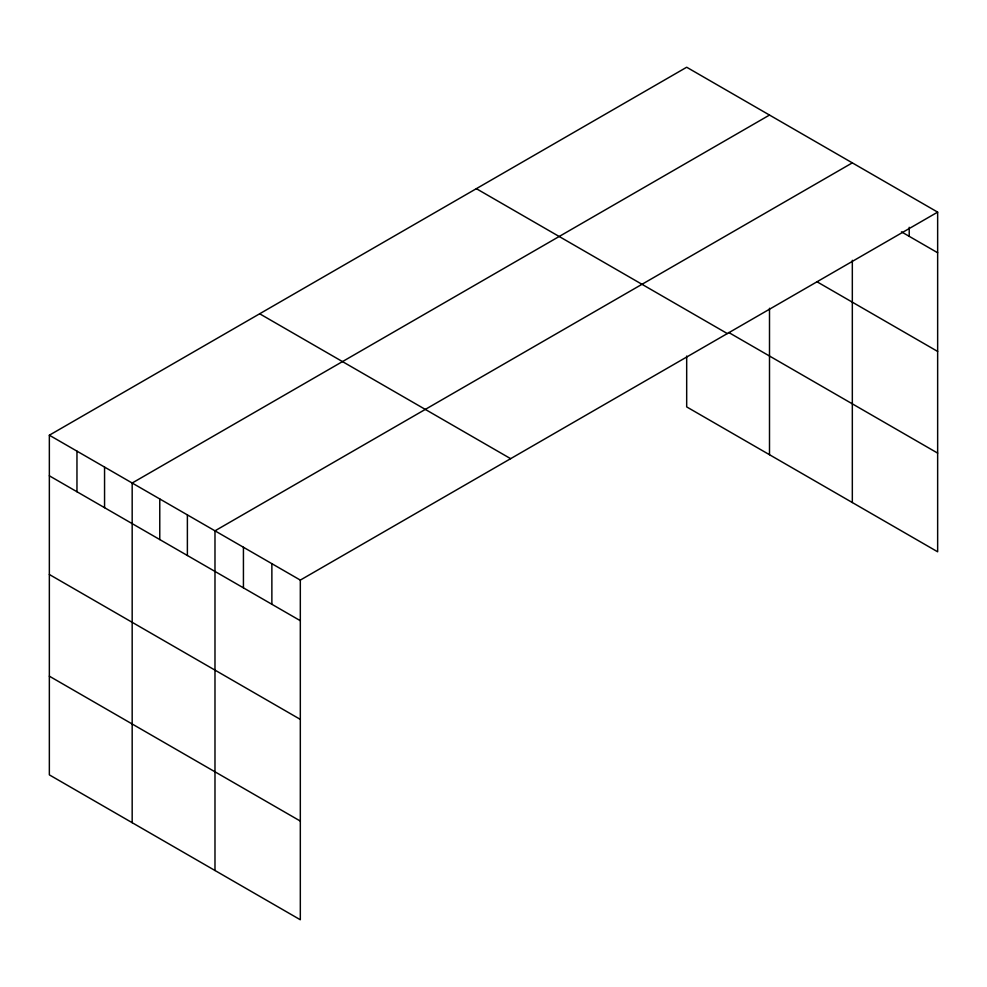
<?xml version="1.0" encoding="UTF-8"?>
<svg xmlns="http://www.w3.org/2000/svg" width="987" height="987" viewBox="0 0 987 987"><rect width="100%" height="100%" fill="white"/><g stroke="black" fill="none" stroke-linecap="round" stroke-linejoin="round"><path stroke-width="1.48" d="M937.65 212.131L300.319 580.097L300.319 919.761L49.35 774.869L49.35 435.205L686.681 67.239L937.65 212.131L937.65 551.795L686.681 406.903L686.681 356.06M769.502 115.06L132.172 483.025L132.172 822.677M852.324 162.867L214.981 530.833L214.981 870.497M901.452 231.846L937.65 252.746M816.829 281.677L937.65 351.434M728.751 332.496L937.65 453.107M476.363 188.677L727.333 333.569M259.667 313.78L510.637 458.671M49.35 435.205L300.319 580.097M49.35 475.808L300.319 620.7M49.35 574.496L300.319 719.387M49.35 676.181L300.319 821.073M909.212 227.294L909.212 236.325M852.324 260.297L852.324 502.531M769.502 308.277L769.502 454.711M271.869 563.676L271.869 604.278M243.431 547.254L243.431 587.857M187.382 514.893L187.382 555.508M159.771 498.953L159.771 539.568M104.56 467.085L104.56 507.688M76.961 451.145L76.961 491.748"/></g></svg>
